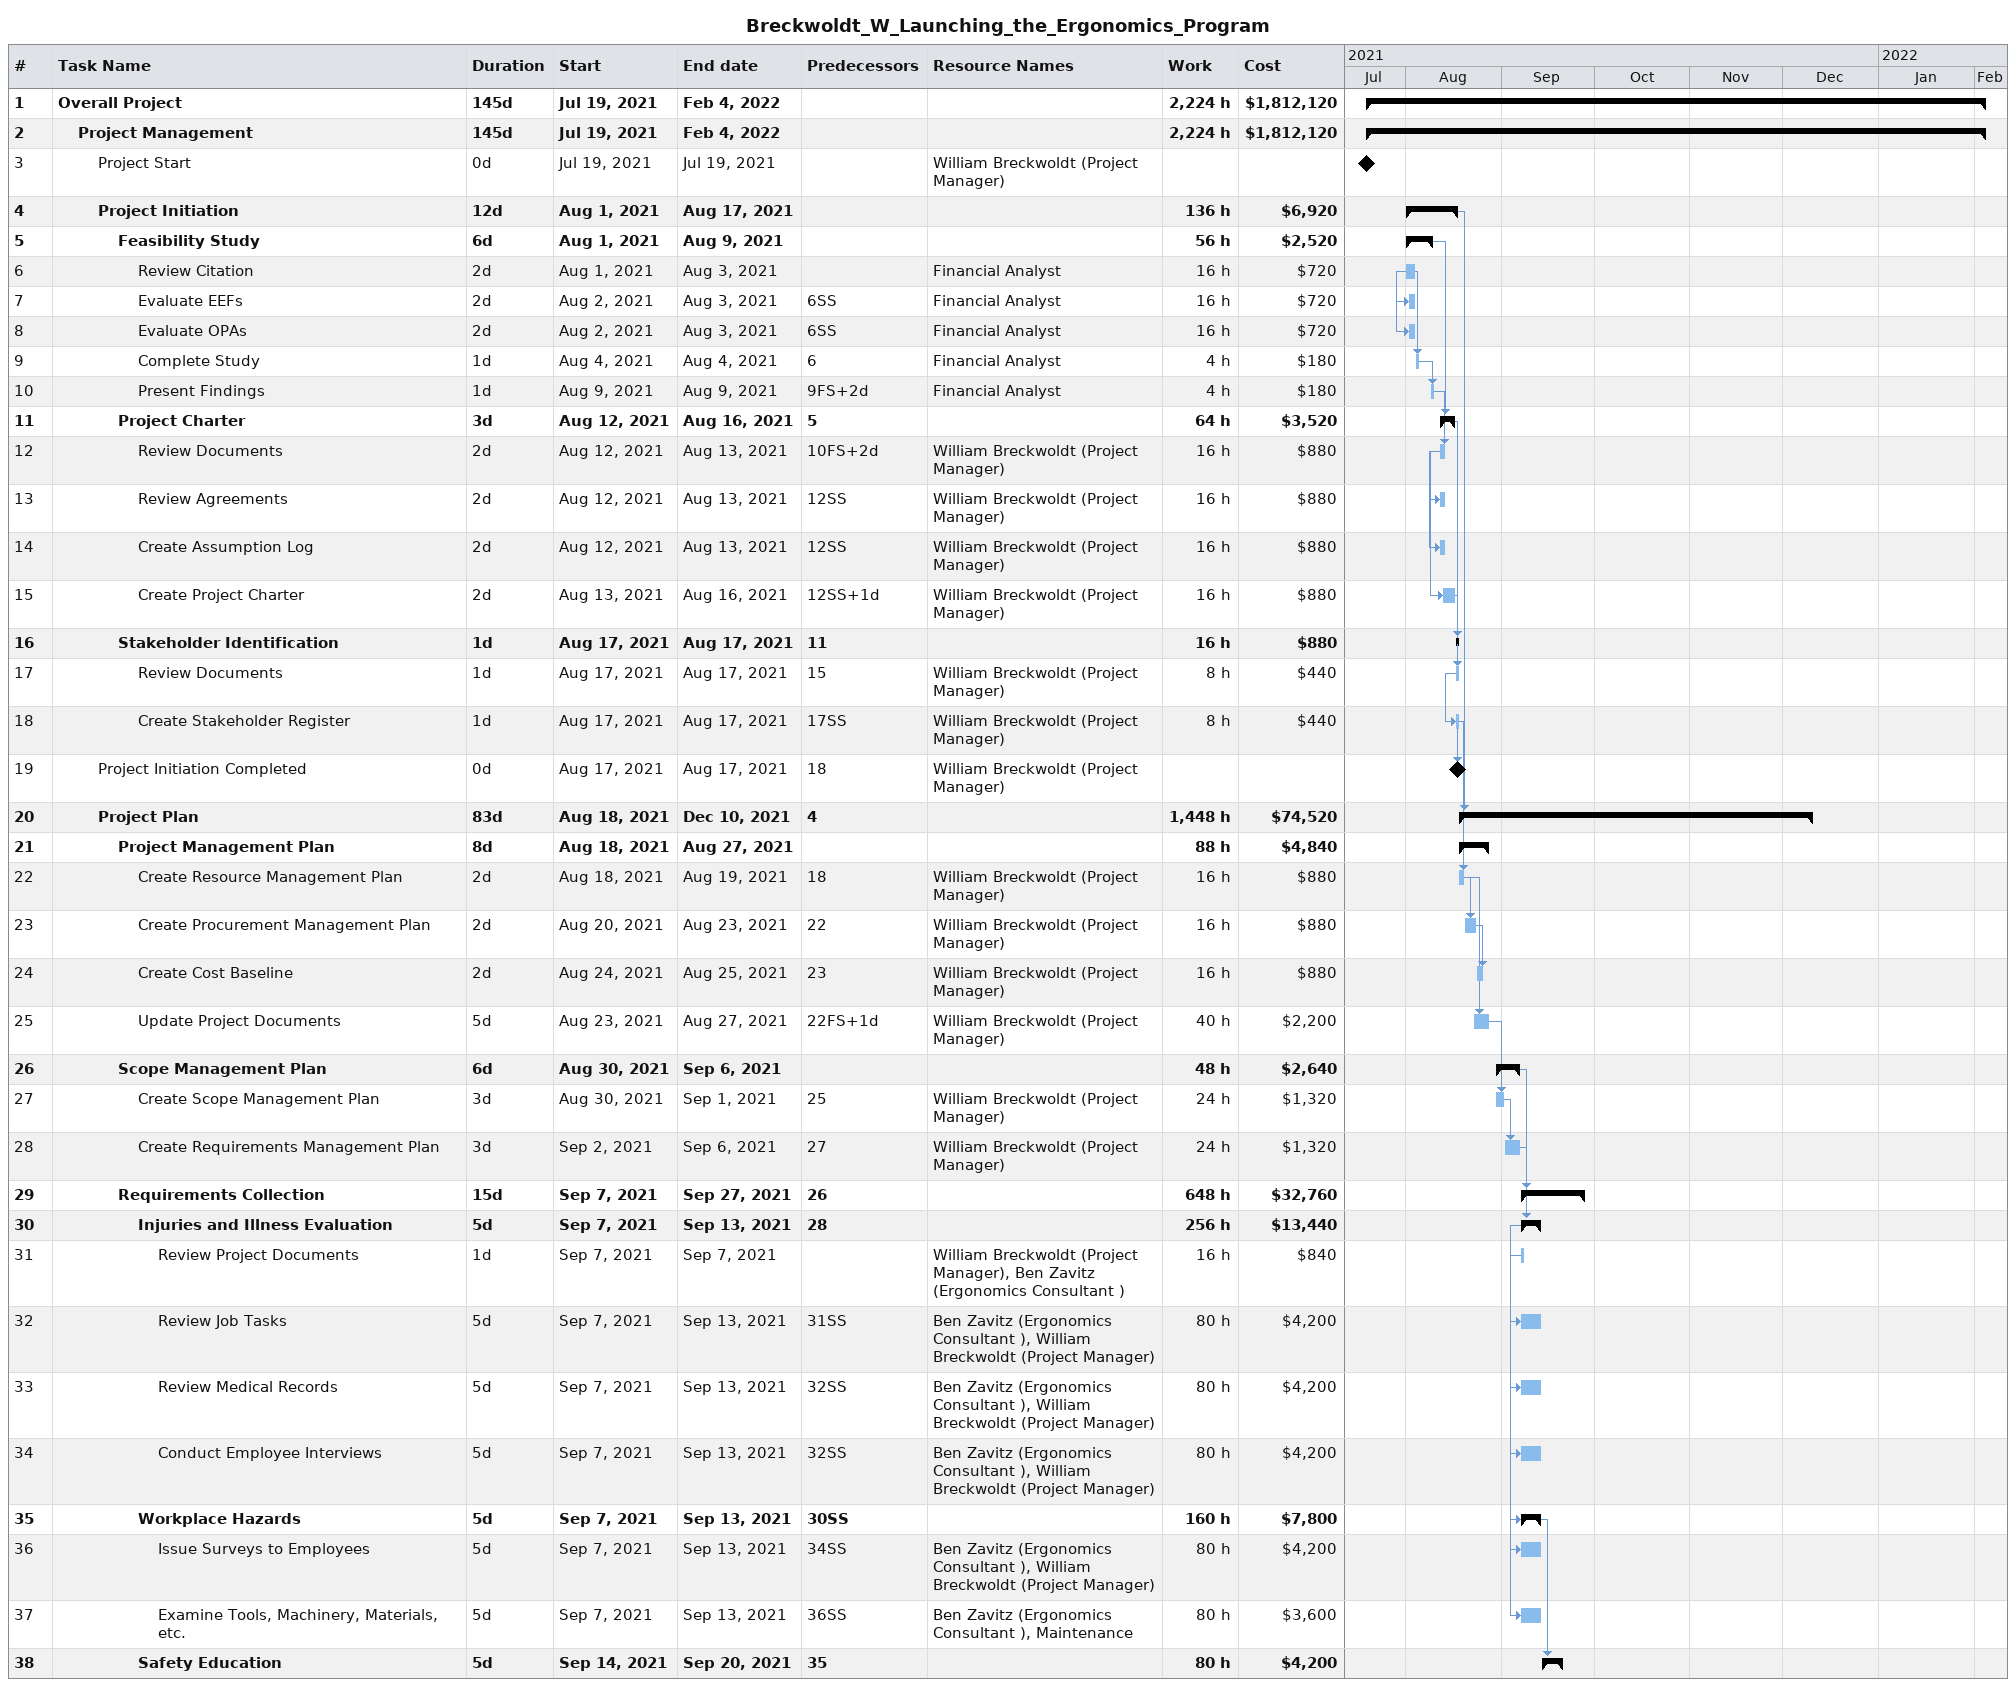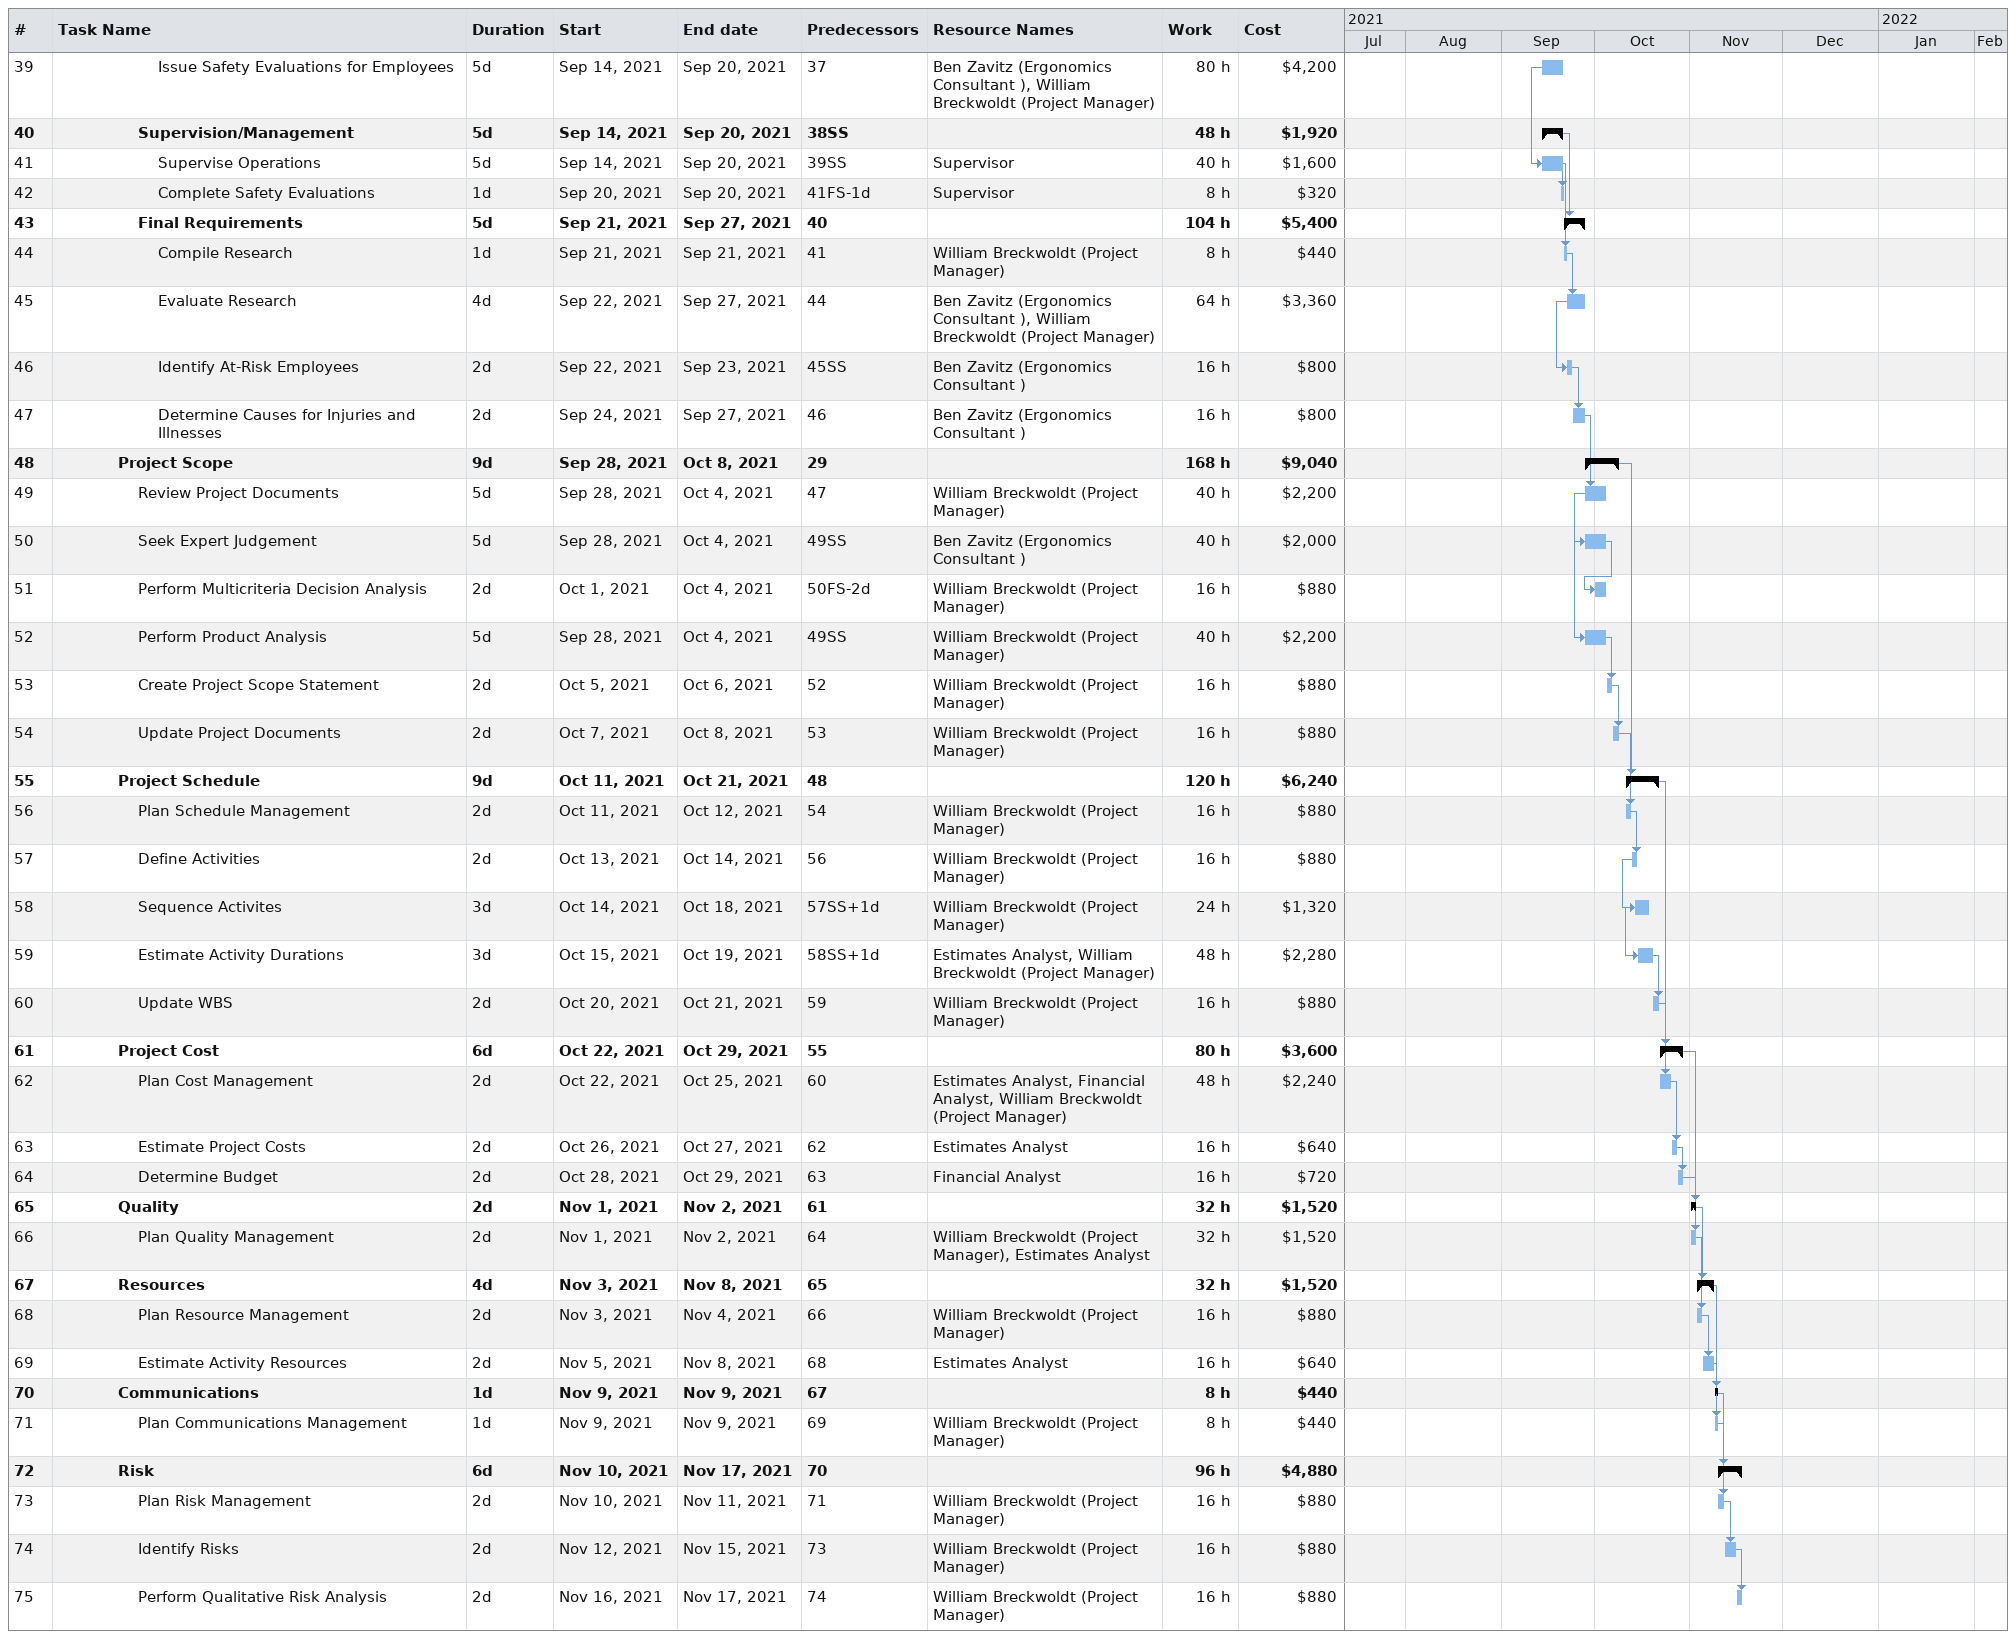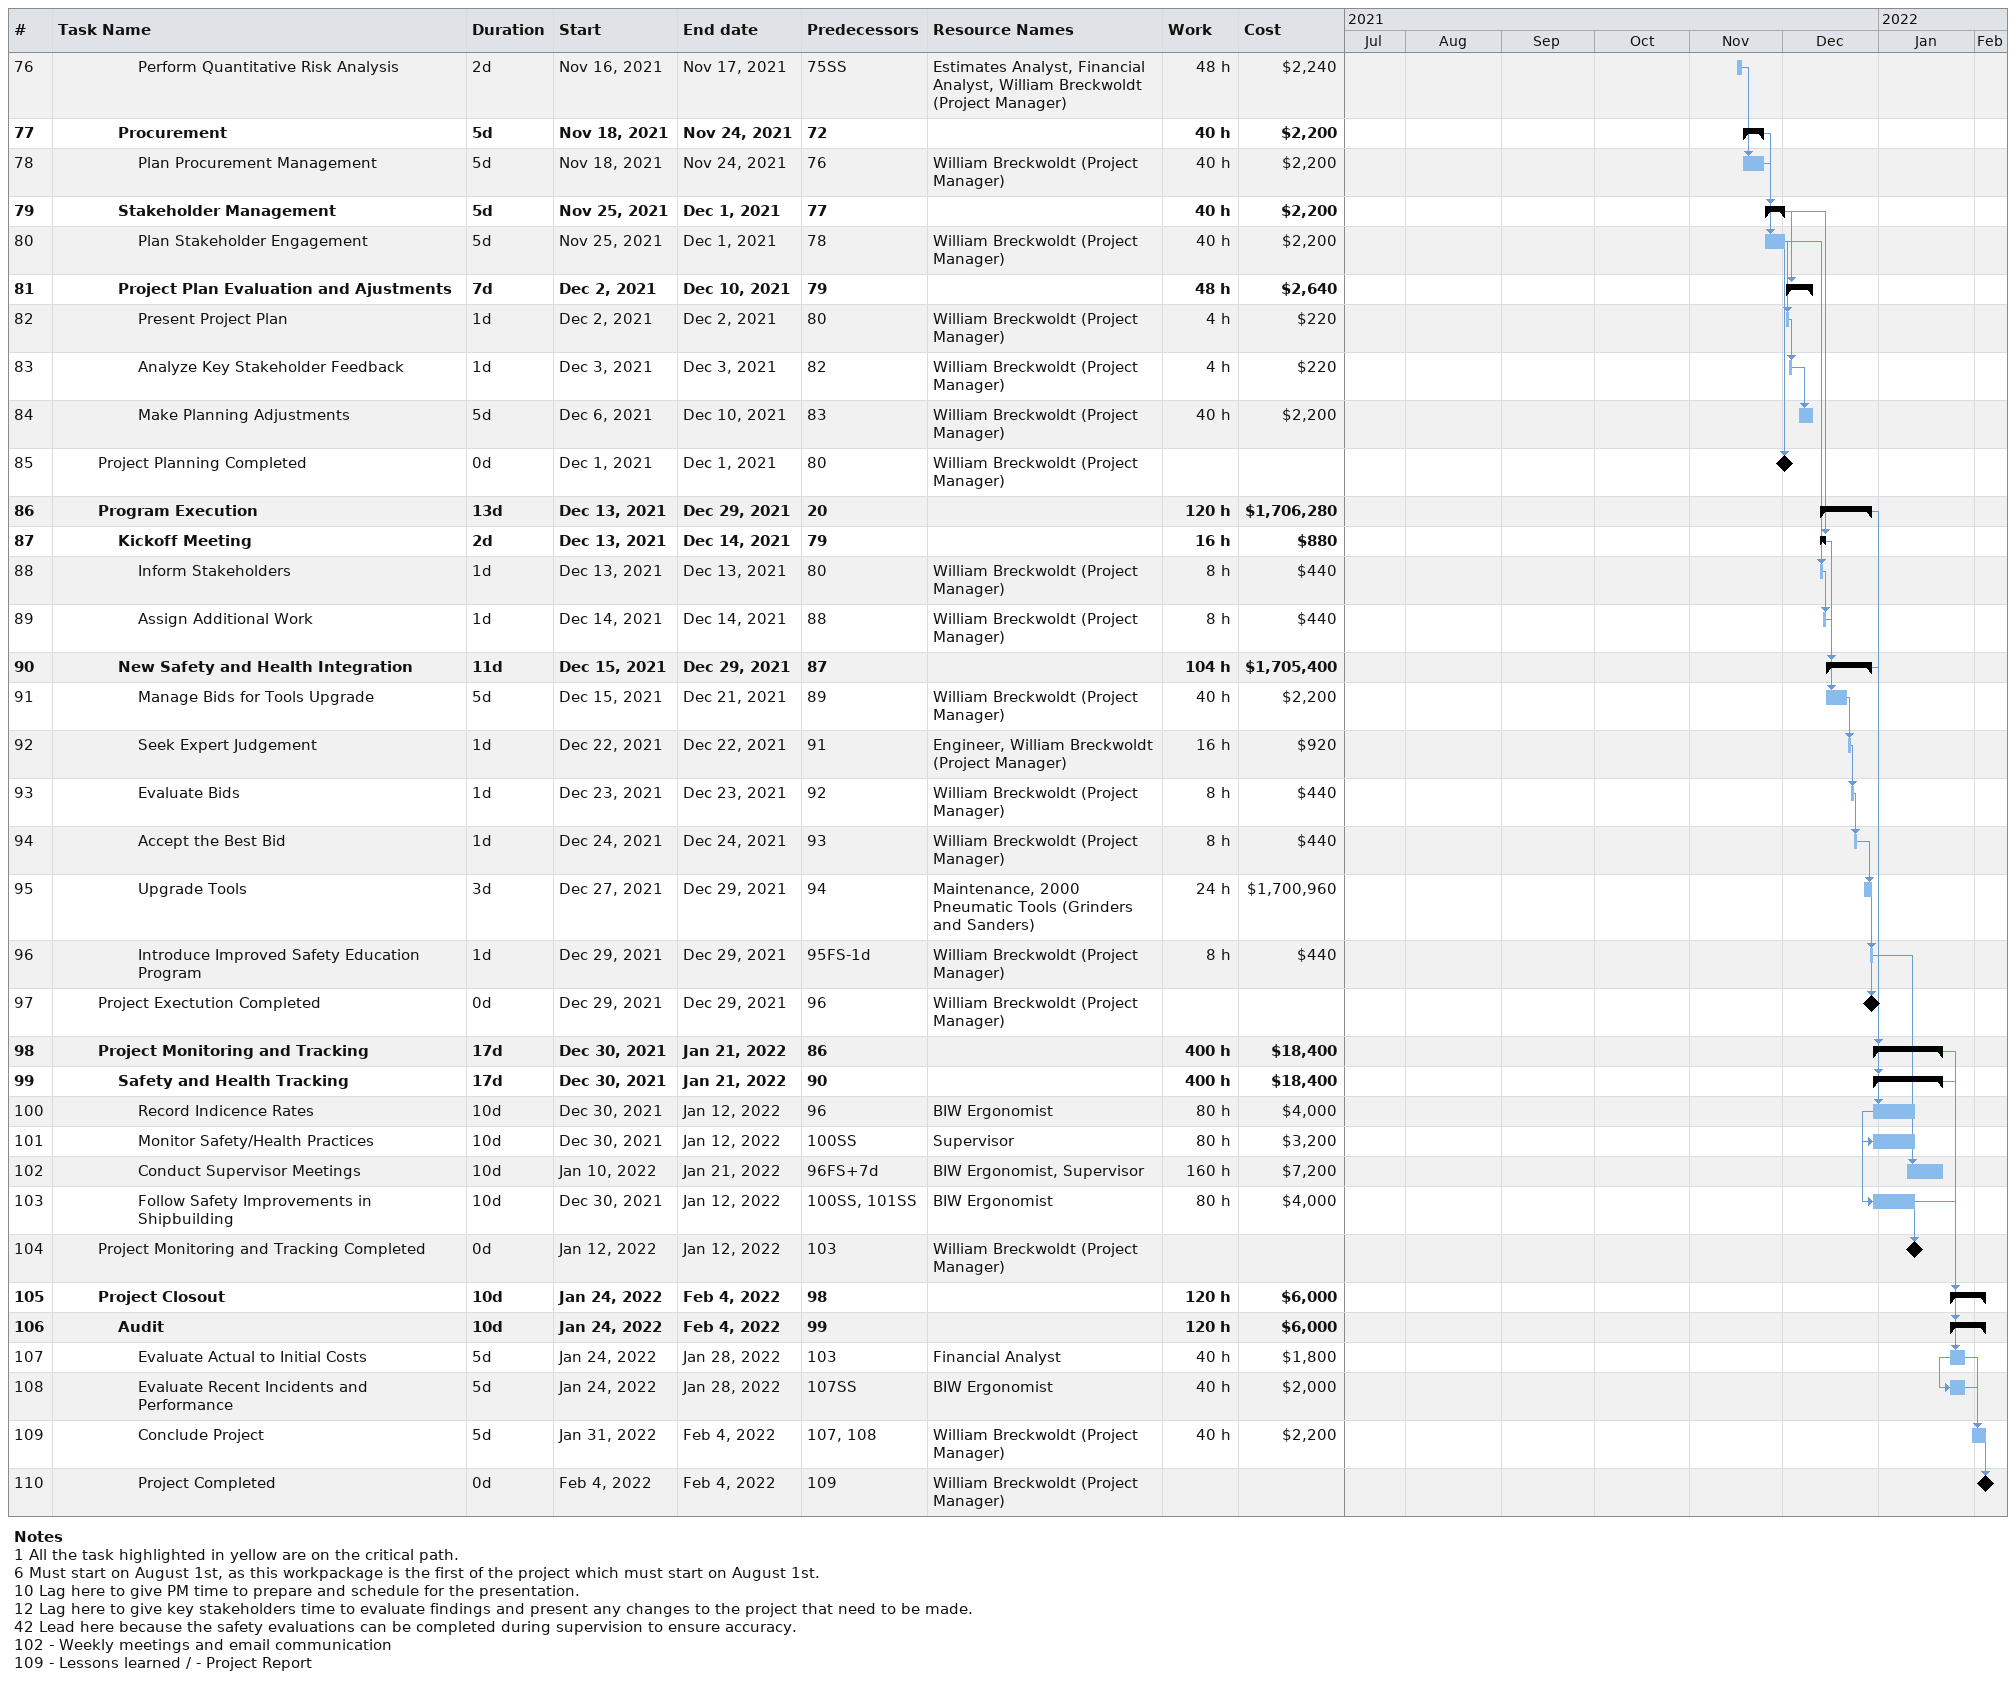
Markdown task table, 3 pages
Breckwoldt_W_Launching_the_Ergonomics_Program

| ID | Level | Task | Duration | Start | Finish | Predecessors | Resources | Work (h) | Cost ($) |
|---|---|---|---|---|---|---|---|---|---|
| 1 | 1 | **Overall Project** | 145d | 2021-07-19 | 2022-02-04 |  |  | 2224 | 1812120 |
| 2 | 2 | **Project Management** | 145d | 2021-07-19 | 2022-02-04 |  |  | 2224 | 1812120 |
| 3 | 3 | Project Start | 0d | 2021-07-19 | 2021-07-19 |  | William Breckwoldt (Project Manager) |  |  |
| 4 | 3 | **Project Initiation** | 12d | 2021-08-01 | 2021-08-17 |  |  | 136 | 6920 |
| 5 | 4 | **Feasibility Study** | 6d | 2021-08-01 | 2021-08-09 |  |  | 56 | 2520 |
| 6 | 5 | Review Citation | 2d | 2021-08-01 | 2021-08-03 |  | Financial Analyst | 16 | 720 |
| 7 | 5 | Evaluate EEFs | 2d | 2021-08-02 | 2021-08-03 | 6SS | Financial Analyst | 16 | 720 |
| 8 | 5 | Evaluate OPAs | 2d | 2021-08-02 | 2021-08-03 | 6SS | Financial Analyst | 16 | 720 |
| 9 | 5 | Complete Study | 1d | 2021-08-04 | 2021-08-04 | 6 | Financial Analyst | 4 | 180 |
| 10 | 5 | Present Findings | 1d | 2021-08-09 | 2021-08-09 | 9FS+2d | Financial Analyst | 4 | 180 |
| 11 | 4 | **Project Charter** | 3d | 2021-08-12 | 2021-08-16 | 5 |  | 64 | 3520 |
| 12 | 5 | Review Documents | 2d | 2021-08-12 | 2021-08-13 | 10FS+2d | William Breckwoldt (Project Manager) | 16 | 880 |
| 13 | 5 | Review Agreements | 2d | 2021-08-12 | 2021-08-13 | 12SS | William Breckwoldt (Project Manager) | 16 | 880 |
| 14 | 5 | Create Assumption Log | 2d | 2021-08-12 | 2021-08-13 | 12SS | William Breckwoldt (Project Manager) | 16 | 880 |
| 15 | 5 | Create Project Charter | 2d | 2021-08-13 | 2021-08-16 | 12SS+1d | William Breckwoldt (Project Manager) | 16 | 880 |
| 16 | 4 | **Stakeholder Identification** | 1d | 2021-08-17 | 2021-08-17 | 11 |  | 16 | 880 |
| 17 | 5 | Review Documents | 1d | 2021-08-17 | 2021-08-17 | 15 | William Breckwoldt (Project Manager) | 8 | 440 |
| 18 | 5 | Create Stakeholder Register | 1d | 2021-08-17 | 2021-08-17 | 17SS | William Breckwoldt (Project Manager) | 8 | 440 |
| 19 | 3 | Project Initiation Completed | 0d | 2021-08-17 | 2021-08-17 | 18 | William Breckwoldt (Project Manager) |  |  |
| 20 | 3 | **Project Plan** | 83d | 2021-08-18 | 2021-12-10 | 4 |  | 1448 | 74520 |
| 21 | 4 | **Project Management Plan** | 8d | 2021-08-18 | 2021-08-27 |  |  | 88 | 4840 |
| 22 | 5 | Create Resource Management Plan | 2d | 2021-08-18 | 2021-08-19 | 18 | William Breckwoldt (Project Manager) | 16 | 880 |
| 23 | 5 | Create Procurement Management Plan | 2d | 2021-08-20 | 2021-08-23 | 22 | William Breckwoldt (Project Manager) | 16 | 880 |
| 24 | 5 | Create Cost Baseline | 2d | 2021-08-24 | 2021-08-25 | 23 | William Breckwoldt (Project Manager) | 16 | 880 |
| 25 | 5 | Update Project Documents | 5d | 2021-08-23 | 2021-08-27 | 22FS+1d | William Breckwoldt (Project Manager) | 40 | 2200 |
| 26 | 4 | **Scope Management Plan** | 6d | 2021-08-30 | 2021-09-06 |  |  | 48 | 2640 |
| 27 | 5 | Create Scope Management Plan | 3d | 2021-08-30 | 2021-09-01 | 25 | William Breckwoldt (Project Manager) | 24 | 1320 |
| 28 | 5 | Create Requirements Management Plan | 3d | 2021-09-02 | 2021-09-06 | 27 | William Breckwoldt (Project Manager) | 24 | 1320 |
| 29 | 4 | **Requirements Collection** | 15d | 2021-09-07 | 2021-09-27 | 26 |  | 648 | 32760 |
| 30 | 5 | **Injuries and Illness Evaluation** | 5d | 2021-09-07 | 2021-09-13 | 28 |  | 256 | 13440 |
| 31 | 6 | Review Project Documents | 1d | 2021-09-07 | 2021-09-07 |  | William Breckwoldt (Project Manager), Ben Zavitz (Ergonomics Consultant ) | 16 | 840 |
| 32 | 6 | Review Job Tasks | 5d | 2021-09-07 | 2021-09-13 | 31SS | Ben Zavitz (Ergonomics Consultant ), William Breckwoldt (Project Manager) | 80 | 4200 |
| 33 | 6 | Review Medical Records | 5d | 2021-09-07 | 2021-09-13 | 32SS | Ben Zavitz (Ergonomics Consultant ), William Breckwoldt (Project Manager) | 80 | 4200 |
| 34 | 6 | Conduct Employee Interviews | 5d | 2021-09-07 | 2021-09-13 | 32SS | Ben Zavitz (Ergonomics Consultant ), William Breckwoldt (Project Manager) | 80 | 4200 |
| 35 | 5 | **Workplace Hazards** | 5d | 2021-09-07 | 2021-09-13 | 30SS |  | 160 | 7800 |
| 36 | 6 | Issue Surveys to Employees | 5d | 2021-09-07 | 2021-09-13 | 34SS | Ben Zavitz (Ergonomics Consultant ), William Breckwoldt (Project Manager) | 80 | 4200 |
| 37 | 6 | Examine Tools, Machinery, Materials, etc. | 5d | 2021-09-07 | 2021-09-13 | 36SS | Ben Zavitz (Ergonomics Consultant ), Maintenance | 80 | 3600 |
| 38 | 5 | **Safety Education** | 5d | 2021-09-14 | 2021-09-20 | 35 |  | 80 | 4200 |
| 39 | 6 | Issue Safety Evaluations for Employees | 5d | 2021-09-14 | 2021-09-20 | 37 | Ben Zavitz (Ergonomics Consultant ), William Breckwoldt (Project Manager) | 80 | 4200 |
| 40 | 5 | **Supervision/Management** | 5d | 2021-09-14 | 2021-09-20 | 38SS |  | 48 | 1920 |
| 41 | 6 | Supervise Operations | 5d | 2021-09-14 | 2021-09-20 | 39SS | Supervisor | 40 | 1600 |
| 42 | 6 | Complete Safety Evaluations | 1d | 2021-09-20 | 2021-09-20 | 41FS-1d | Supervisor | 8 | 320 |
| 43 | 5 | **Final Requirements** | 5d | 2021-09-21 | 2021-09-27 | 40 |  | 104 | 5400 |
| 44 | 6 | Compile Research | 1d | 2021-09-21 | 2021-09-21 | 41 | William Breckwoldt (Project Manager) | 8 | 440 |
| 45 | 6 | Evaluate Research | 4d | 2021-09-22 | 2021-09-27 | 44 | Ben Zavitz (Ergonomics Consultant ), William Breckwoldt (Project Manager) | 64 | 3360 |
| 46 | 6 | Identify At-Risk Employees | 2d | 2021-09-22 | 2021-09-23 | 45SS | Ben Zavitz (Ergonomics Consultant ) | 16 | 800 |
| 47 | 6 | Determine Causes for Injuries and Illnesses | 2d | 2021-09-24 | 2021-09-27 | 46 | Ben Zavitz (Ergonomics Consultant ) | 16 | 800 |
| 48 | 4 | **Project Scope** | 9d | 2021-09-28 | 2021-10-08 | 29 |  | 168 | 9040 |
| 49 | 5 | Review Project Documents | 5d | 2021-09-28 | 2021-10-04 | 47 | William Breckwoldt (Project Manager) | 40 | 2200 |
| 50 | 5 | Seek Expert Judgement | 5d | 2021-09-28 | 2021-10-04 | 49SS | Ben Zavitz (Ergonomics Consultant ) | 40 | 2000 |
| 51 | 5 | Perform Multicriteria Decision Analysis | 2d | 2021-10-01 | 2021-10-04 | 50FS-2d | William Breckwoldt (Project Manager) | 16 | 880 |
| 52 | 5 | Perform Product Analysis | 5d | 2021-09-28 | 2021-10-04 | 49SS | William Breckwoldt (Project Manager) | 40 | 2200 |
| 53 | 5 | Create Project Scope Statement | 2d | 2021-10-05 | 2021-10-06 | 52 | William Breckwoldt (Project Manager) | 16 | 880 |
| 54 | 5 | Update Project Documents | 2d | 2021-10-07 | 2021-10-08 | 53 | William Breckwoldt (Project Manager) | 16 | 880 |
| 55 | 4 | **Project Schedule** | 9d | 2021-10-11 | 2021-10-21 | 48 |  | 120 | 6240 |
| 56 | 5 | Plan Schedule Management | 2d | 2021-10-11 | 2021-10-12 | 54 | William Breckwoldt (Project Manager) | 16 | 880 |
| 57 | 5 | Define Activities | 2d | 2021-10-13 | 2021-10-14 | 56 | William Breckwoldt (Project Manager) | 16 | 880 |
| 58 | 5 | Sequence Activites | 3d | 2021-10-14 | 2021-10-18 | 57SS+1d | William Breckwoldt (Project Manager) | 24 | 1320 |
| 59 | 5 | Estimate Activity Durations | 3d | 2021-10-15 | 2021-10-19 | 58SS+1d | Estimates Analyst, William Breckwoldt (Project Manager) | 48 | 2280 |
| 60 | 5 | Update WBS | 2d | 2021-10-20 | 2021-10-21 | 59 | William Breckwoldt (Project Manager) | 16 | 880 |
| 61 | 4 | **Project Cost** | 6d | 2021-10-22 | 2021-10-29 | 55 |  | 80 | 3600 |
| 62 | 5 | Plan Cost Management | 2d | 2021-10-22 | 2021-10-25 | 60 | Estimates Analyst, Financial Analyst, William Breckwoldt (Project Manager) | 48 | 2240 |
| 63 | 5 | Estimate Project Costs | 2d | 2021-10-26 | 2021-10-27 | 62 | Estimates Analyst | 16 | 640 |
| 64 | 5 | Determine Budget | 2d | 2021-10-28 | 2021-10-29 | 63 | Financial Analyst | 16 | 720 |
| 65 | 4 | **Quality** | 2d | 2021-11-01 | 2021-11-02 | 61 |  | 32 | 1520 |
| 66 | 5 | Plan Quality Management | 2d | 2021-11-01 | 2021-11-02 | 64 | William Breckwoldt (Project Manager), Estimates Analyst | 32 | 1520 |
| 67 | 4 | **Resources** | 4d | 2021-11-03 | 2021-11-08 | 65 |  | 32 | 1520 |
| 68 | 5 | Plan Resource Management | 2d | 2021-11-03 | 2021-11-04 | 66 | William Breckwoldt (Project Manager) | 16 | 880 |
| 69 | 5 | Estimate Activity Resources | 2d | 2021-11-05 | 2021-11-08 | 68 | Estimates Analyst | 16 | 640 |
| 70 | 4 | **Communications** | 1d | 2021-11-09 | 2021-11-09 | 67 |  | 8 | 440 |
| 71 | 5 | Plan Communications Management | 1d | 2021-11-09 | 2021-11-09 | 69 | William Breckwoldt (Project Manager) | 8 | 440 |
| 72 | 4 | **Risk** | 6d | 2021-11-10 | 2021-11-17 | 70 |  | 96 | 4880 |
| 73 | 5 | Plan Risk Management | 2d | 2021-11-10 | 2021-11-11 | 71 | William Breckwoldt (Project Manager) | 16 | 880 |
| 74 | 5 | Identify Risks | 2d | 2021-11-12 | 2021-11-15 | 73 | William Breckwoldt (Project Manager) | 16 | 880 |
| 75 | 5 | Perform Qualitative Risk Analysis | 2d | 2021-11-16 | 2021-11-17 | 74 | William Breckwoldt (Project Manager) | 16 | 880 |
| 76 | 5 | Perform Quantitative Risk Analysis | 2d | 2021-11-16 | 2021-11-17 | 75SS | Estimates Analyst, Financial Analyst, William Breckwoldt (Project Manager) | 48 | 2240 |
| 77 | 4 | **Procurement** | 5d | 2021-11-18 | 2021-11-24 | 72 |  | 40 | 2200 |
| 78 | 5 | Plan Procurement Management | 5d | 2021-11-18 | 2021-11-24 | 76 | William Breckwoldt (Project Manager) | 40 | 2200 |
| 79 | 4 | **Stakeholder Management** | 5d | 2021-11-25 | 2021-12-01 | 77 |  | 40 | 2200 |
| 80 | 5 | Plan Stakeholder Engagement | 5d | 2021-11-25 | 2021-12-01 | 78 | William Breckwoldt (Project Manager) | 40 | 2200 |
| 81 | 4 | **Project Plan Evaluation and Ajustments** | 7d | 2021-12-02 | 2021-12-10 | 79 |  | 48 | 2640 |
| 82 | 5 | Present Project Plan | 1d | 2021-12-02 | 2021-12-02 | 80 | William Breckwoldt (Project Manager) | 4 | 220 |
| 83 | 5 | Analyze Key Stakeholder Feedback | 1d | 2021-12-03 | 2021-12-03 | 82 | William Breckwoldt (Project Manager) | 4 | 220 |
| 84 | 5 | Make Planning Adjustments | 5d | 2021-12-06 | 2021-12-10 | 83 | William Breckwoldt (Project Manager) | 40 | 2200 |
| 85 | 3 | Project Planning Completed | 0d | 2021-12-01 | 2021-12-01 | 80 | William Breckwoldt (Project Manager) |  |  |
| 86 | 3 | **Program Execution** | 13d | 2021-12-13 | 2021-12-29 | 20 |  | 120 | 1706280 |
| 87 | 4 | **Kickoff Meeting** | 2d | 2021-12-13 | 2021-12-14 | 79 |  | 16 | 880 |
| 88 | 5 | Inform Stakeholders | 1d | 2021-12-13 | 2021-12-13 | 80 | William Breckwoldt (Project Manager) | 8 | 440 |
| 89 | 5 | Assign Additional Work | 1d | 2021-12-14 | 2021-12-14 | 88 | William Breckwoldt (Project Manager) | 8 | 440 |
| 90 | 4 | **New Safety and Health Integration** | 11d | 2021-12-15 | 2021-12-29 | 87 |  | 104 | 1705400 |
| 91 | 5 | Manage Bids for Tools Upgrade | 5d | 2021-12-15 | 2021-12-21 | 89 | William Breckwoldt (Project Manager) | 40 | 2200 |
| 92 | 5 | Seek Expert Judgement | 1d | 2021-12-22 | 2021-12-22 | 91 | Engineer, William Breckwoldt (Project Manager) | 16 | 920 |
| 93 | 5 | Evaluate Bids | 1d | 2021-12-23 | 2021-12-23 | 92 | William Breckwoldt (Project Manager) | 8 | 440 |
| 94 | 5 | Accept the Best Bid | 1d | 2021-12-24 | 2021-12-24 | 93 | William Breckwoldt (Project Manager) | 8 | 440 |
| 95 | 5 | Upgrade Tools | 3d | 2021-12-27 | 2021-12-29 | 94 | Maintenance, 2000 Pneumatic Tools (Grinders and Sanders) | 24 | 1700960 |
| 96 | 5 | Introduce Improved Safety Education Program | 1d | 2021-12-29 | 2021-12-29 | 95FS-1d | William Breckwoldt (Project Manager) | 8 | 440 |
| 97 | 3 | Project Exectution Completed | 0d | 2021-12-29 | 2021-12-29 | 96 | William Breckwoldt (Project Manager) |  |  |
| 98 | 3 | **Project Monitoring and Tracking** | 17d | 2021-12-30 | 2022-01-21 | 86 |  | 400 | 18400 |
| 99 | 4 | **Safety and Health Tracking** | 17d | 2021-12-30 | 2022-01-21 | 90 |  | 400 | 18400 |
| 100 | 5 | Record Indicence Rates | 10d | 2021-12-30 | 2022-01-12 | 96 | BIW Ergonomist | 80 | 4000 |
| 101 | 5 | Monitor Safety/Health Practices | 10d | 2021-12-30 | 2022-01-12 | 100SS | Supervisor | 80 | 3200 |
| 102 | 5 | Conduct Supervisor Meetings | 10d | 2022-01-10 | 2022-01-21 | 96FS+7d | BIW Ergonomist, Supervisor | 160 | 7200 |
| 103 | 5 | Follow Safety Improvements in Shipbuilding | 10d | 2021-12-30 | 2022-01-12 | 100SS, 101SS | BIW Ergonomist | 80 | 4000 |
| 104 | 3 | Project Monitoring and Tracking Completed | 0d | 2022-01-12 | 2022-01-12 | 103 | William Breckwoldt (Project Manager) |  |  |
| 105 | 3 | **Project Closout** | 10d | 2022-01-24 | 2022-02-04 | 98 |  | 120 | 6000 |
| 106 | 4 | **Audit** | 10d | 2022-01-24 | 2022-02-04 | 99 |  | 120 | 6000 |
| 107 | 5 | Evaluate Actual to Initial Costs | 5d | 2022-01-24 | 2022-01-28 | 103 | Financial Analyst | 40 | 1800 |
| 108 | 5 | Evaluate Recent Incidents and Performance | 5d | 2022-01-24 | 2022-01-28 | 107SS | BIW Ergonomist | 40 | 2000 |
| 109 | 5 | Conclude Project | 5d | 2022-01-31 | 2022-02-04 | 107, 108 | William Breckwoldt (Project Manager) | 40 | 2200 |
| 110 | 5 | Project Completed | 0d | 2022-02-04 | 2022-02-04 | 109 | William Breckwoldt (Project Manager) |  |  |

Notes
- 1: All the task highlighted in yellow are on the critical path.
- 6: Must start on August 1st, as this workpackage is the first of the project which must start on August 1st.
- 10: Lag here to give PM time to prepare and schedule for the presentation.
- 12: Lag here to give key stakeholders time to evaluate findings and present any changes to the project that need to be made.
- 42: Lead here because the safety evaluations can be completed during supervision to ensure accuracy.
- 102: - Weekly meetings and email communication
- 109: - Lessons learned / - Project Report
